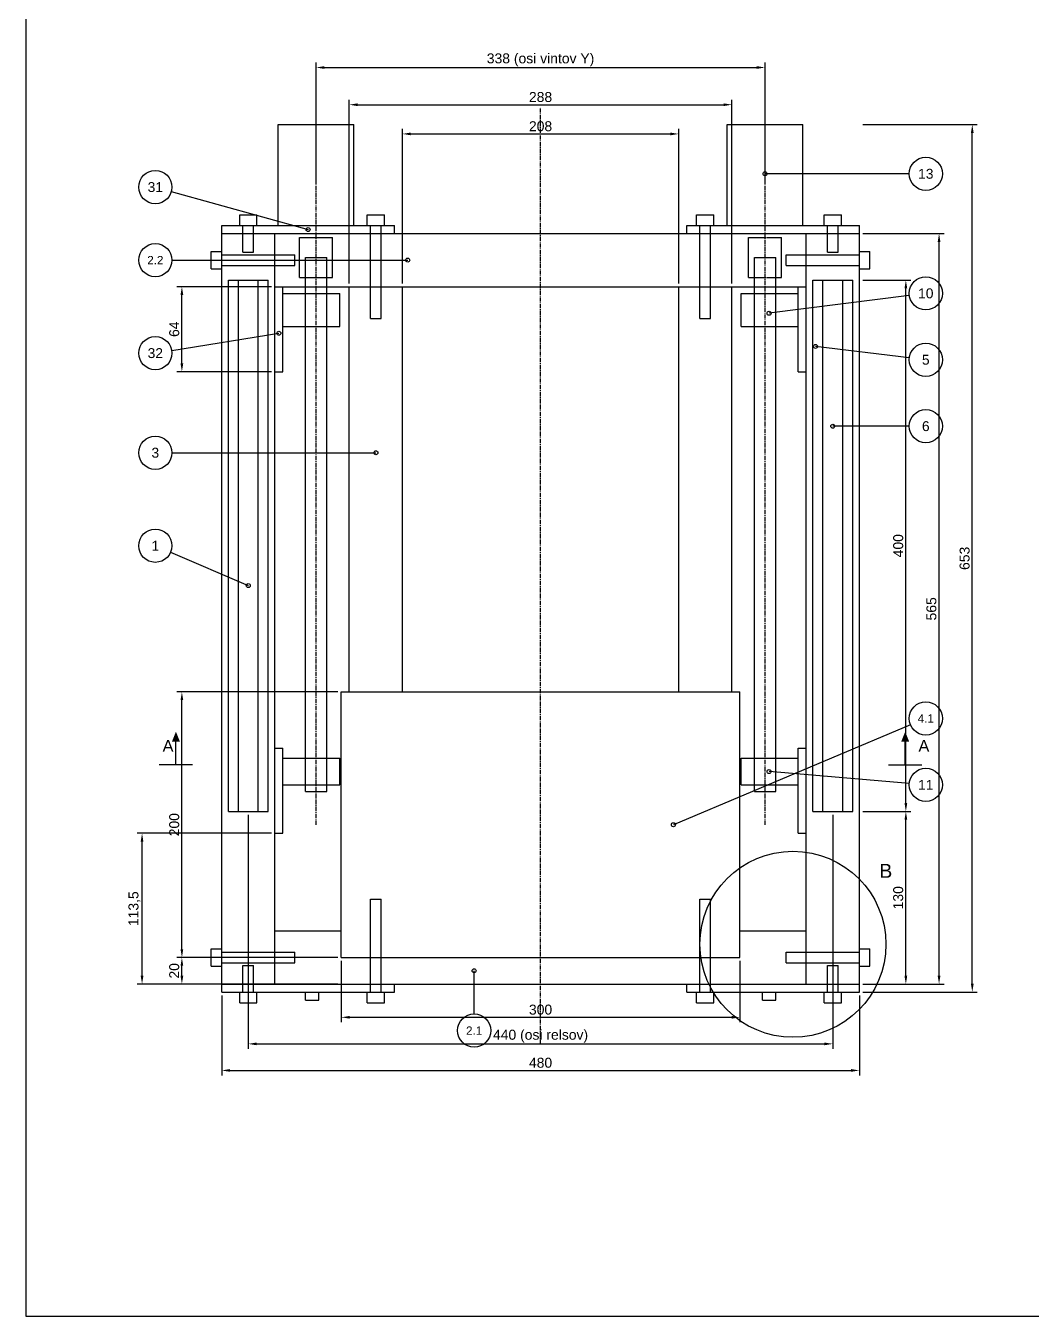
# Model space of a CAD drawing. Header units: millimetres. Extents: x 20 to 1736, y 5 to 589.
# Drawn here: x 20 to 323, y 5 to 393.6 of the extents above; entities that cross this region are included whole.
import ezdxf
from ezdxf.enums import TextEntityAlignment as Align

# ---------------------------------------------------------------- set-up
doc = ezdxf.new("R2010")
doc.units = ezdxf.units.MM
doc.header["$LTSCALE"] = 0.4
doc.linetypes.add('CENTER', pattern=[5.08, 3.175, -0.635, 0.635, -0.635])
doc.linetypes.add('DASHED', pattern=[1.524, 1.27, -0.254])
for name, color, linetype in [('Krepezh', 6, 'CONTINUOUS'), ('Nevidimye', 8, 'DASHED'), ('Osevye', 8, 'CENTER'), ('Privod', 134, 'CONTINUOUS'), ('Rama', 7, 'CONTINUOUS'), ('Ramka', 7, 'CONTINUOUS'), ('Razmery', 8, 'CONTINUOUS'), ('Relsy', 5, 'CONTINUOUS'), ('SHVP', 1, 'CONTINUOUS'), ('Stol', 34, 'CONTINUOUS'), ('Tekst', 7, 'CONTINUOUS'), ('Tonkie', 8, 'CONTINUOUS'), ('Uzly', 94, 'CONTINUOUS')]:
    doc.layers.add(name, color=color, linetype=linetype)
doc.styles.add('CHERT', font='arial.ttf')
doc.dimstyles.new('T1', dxfattribs={"dimtxt": 3, "dimasz": 2.5, "dimexe": 1.5, "dimexo": 1, "dimgap": 0.8, "dimtad": 1, "dimtxsty": 'CHERT', "dimcen": 2.5, "dimazin": 3, "dimtfac": 1, "dimtmove": 0, "dimatfit": 3})

msp = doc.modelspace()

# ---------------------------------------------------------------- linework, layer by layer
at = {"layer": 'Krepezh'}
for p, q in [((84.4, 336.6), (89.6, 336.6)), ((84.4, 333.4), (84.4, 336.6)), ((84.4, 336.6), (89.6, 336.6)), ((84.4, 333.4), (84.4, 336.6)), ((89.6, 333.4), (89.6, 336.6)), ((89.6, 333.4), (89.6, 336.6)), ((122.8, 336.6), (128, 336.6)), ((122.8, 333.4), (122.8, 336.6)), ((122.8, 336.6), (128, 336.6)), ((122.8, 333.4), (122.8, 336.6)), ((128, 333.4), (128, 336.6)), ((128, 333.4), (128, 336.6)), ((222, 336.6), (227.2, 336.6)), ((222, 333.4), (222, 336.6)), ((222, 336.6), (227.2, 336.6)), ((222, 333.4), (222, 336.6)), ((227.2, 333.4), (227.2, 336.6)), ((227.2, 333.4), (227.2, 336.6)), ((260.4, 336.6), (265.6, 336.6)), ((260.4, 333.4), (260.4, 336.6)), ((260.4, 336.6), (265.6, 336.6)), ((260.4, 333.4), (260.4, 336.6)), ((265.6, 333.4), (265.6, 336.6)), ((265.6, 333.4), (265.6, 336.6)), ((84.4, 333.4), (89.6, 333.4)), ((84.4, 333.4), (89.6, 333.4)), ((85.4, 333.4), (88.6, 333.4)), ((85.4, 333.4), (88.6, 333.4)), ((122.8, 333.4), (128, 333.4)), ((122.8, 333.4), (128, 333.4)), ((123.8, 333.4), (127, 333.4)), ((123.8, 333.4), (127, 333.4)), ((222, 333.4), (227.2, 333.4)), ((222, 333.4), (227.2, 333.4)), ((223, 333.4), (226.2, 333.4)), ((223, 333.4), (226.2, 333.4)), ((260.4, 333.4), (265.6, 333.4)), ((260.4, 333.4), (265.6, 333.4)), ((261.4, 333.4), (264.6, 333.4)), ((261.4, 333.4), (264.6, 333.4)), ((75.8, 325.6), (79, 325.6)), ((75.8, 320.4), (75.8, 325.6)), ((75.8, 325.6), (79, 325.6)), ((75.8, 320.4), (75.8, 325.6)), ((79, 320.4), (79, 325.6)), ((79, 320.4), (79, 325.6)), ((79, 321.4), (79, 324.6)), ((79, 321.4), (79, 324.6)), ((271, 325.6), (274.2, 325.6)), ((271, 320.4), (271, 325.6)), ((271, 325.6), (274.2, 325.6)), ((271, 320.4), (271, 325.6)), ((271, 321.4), (271, 324.6)), ((271, 321.4), (271, 324.6)), ((274.2, 320.4), (274.2, 325.6)), ((274.2, 320.4), (274.2, 325.6)), ((75.8, 320.4), (79, 320.4)), ((75.8, 320.4), (79, 320.4)), ((271, 320.4), (274.2, 320.4)), ((271, 320.4), (274.2, 320.4)), ((75.8, 115.6), (79, 115.6)), ((75.8, 110.4), (75.8, 115.6)), ((75.8, 115.6), (79, 115.6)), ((75.8, 110.4), (75.8, 115.6)), ((79, 110.4), (79, 115.6)), ((79, 110.4), (79, 115.6)), ((79, 111.4), (79, 114.6)), ((79, 111.4), (79, 114.6)), ((271, 115.6), (274.2, 115.6)), ((271, 110.4), (271, 115.6)), ((271, 115.6), (274.2, 115.6)), ((271, 110.4), (271, 115.6)), ((271, 111.4), (271, 114.6)), ((271, 111.4), (271, 114.6)), ((274.2, 110.4), (274.2, 115.6)), ((274.2, 110.4), (274.2, 115.6)), ((75.8, 110.4), (79, 110.4)), ((75.8, 110.4), (79, 110.4)), ((271, 110.4), (274.2, 110.4)), ((271, 110.4), (274.2, 110.4)), ((84.4, 102.6), (89.6, 102.6)), ((84.4, 99.4), (84.4, 102.6)), ((84.4, 102.6), (89.6, 102.6)), ((84.4, 99.4), (84.4, 102.6)), ((85.4, 102.6), (88.6, 102.6)), ((85.4, 102.6), (88.6, 102.6)), ((89.6, 99.4), (89.6, 102.6)), ((89.6, 99.4), (89.6, 102.6)), ((104.2, 102.6), (108.2, 102.6)), ((104.2, 100.2), (104.2, 102.6)), ((104.2, 102.6), (108.2, 102.6)), ((104.2, 100.2), (104.2, 102.6)), ((108.2, 100.2), (108.2, 102.6)), ((108.2, 100.2), (108.2, 102.6)), ((122.8, 102.6), (128, 102.6)), ((122.8, 99.4), (122.8, 102.6)), ((122.8, 102.6), (128, 102.6)), ((122.8, 99.4), (122.8, 102.6)), ((123.8, 102.6), (127, 102.6)), ((123.8, 102.6), (127, 102.6)), ((128, 99.4), (128, 102.6)), ((128, 99.4), (128, 102.6)), ((222, 102.6), (227.2, 102.6)), ((222, 99.4), (222, 102.6)), ((222, 102.6), (227.2, 102.6)), ((222, 99.4), (222, 102.6)), ((223, 102.6), (226.2, 102.6)), ((223, 102.6), (226.2, 102.6)), ((227.2, 99.4), (227.2, 102.6)), ((227.2, 99.4), (227.2, 102.6)), ((241.8, 102.6), (245.8, 102.6)), ((241.8, 100.2), (241.8, 102.6)), ((241.8, 102.6), (245.8, 102.6)), ((241.8, 100.2), (241.8, 102.6)), ((245.8, 100.2), (245.8, 102.6)), ((245.8, 100.2), (245.8, 102.6)), ((260.4, 102.6), (265.6, 102.6)), ((260.4, 99.4), (260.4, 102.6)), ((260.4, 102.6), (265.6, 102.6)), ((260.4, 99.4), (260.4, 102.6)), ((261.4, 102.6), (264.6, 102.6)), ((261.4, 102.6), (264.6, 102.6)), ((265.6, 99.4), (265.6, 102.6)), ((265.6, 99.4), (265.6, 102.6)), ((84.4, 99.4), (89.6, 99.4)), ((84.4, 99.4), (89.6, 99.4)), ((104.2, 100.2), (108.2, 100.2)), ((104.2, 100.2), (108.2, 100.2)), ((122.8, 99.4), (128, 99.4)), ((122.8, 99.4), (128, 99.4)), ((222, 99.4), (227.2, 99.4)), ((222, 99.4), (227.2, 99.4)), ((241.8, 100.2), (245.8, 100.2)), ((241.8, 100.2), (245.8, 100.2)), ((260.4, 99.4), (265.6, 99.4)), ((260.4, 99.4), (265.6, 99.4))]:
    msp.add_line(p, q, dxfattribs=at)
at = {"layer": 'Nevidimye'}
for p, q in [((85.4, 325.4), (85.4, 333.4)), ((85.4, 325.4), (85.4, 333.4)), ((88.6, 325.4), (88.6, 333.4)), ((88.6, 325.4), (88.6, 333.4)), ((123.8, 305.4), (123.8, 333.4)), ((123.8, 305.4), (123.8, 333.4)), ((127, 305.4), (127, 333.4)), ((127, 305.4), (127, 333.4)), ((223, 305.4), (223, 333.4)), ((223, 305.4), (223, 333.4)), ((226.2, 305.4), (226.2, 333.4)), ((226.2, 305.4), (226.2, 333.4)), ((261.4, 325.4), (261.4, 333.4)), ((261.4, 325.4), (261.4, 333.4)), ((264.6, 325.4), (264.6, 333.4)), ((264.6, 325.4), (264.6, 333.4)), ((102.4, 329.8), (112.4, 329.8)), ((102.4, 317.8), (102.4, 329.8)), ((112.4, 317.8), (112.4, 329.8)), ((237.6, 329.8), (247.6, 329.8)), ((237.6, 317.8), (237.6, 329.8)), ((247.6, 317.8), (247.6, 329.8)), ((79, 324.6), (101, 324.6)), ((79, 324.6), (101, 324.6)), ((85.4, 325.4), (88.6, 325.4)), ((85.4, 325.4), (88.6, 325.4)), ((101, 321.4), (101, 324.6)), ((101, 321.4), (101, 324.6)), ((104.2, 323.8), (110.6, 323.8)), ((104.2, 315), (104.2, 323.8)), ((110.6, 315), (110.6, 323.8)), ((239.4, 323.8), (245.8, 323.8)), ((239.4, 315), (239.4, 323.8)), ((245.8, 315), (245.8, 323.8)), ((249, 324.6), (271, 324.6)), ((249, 321.4), (249, 324.6)), ((249, 324.6), (271, 324.6)), ((249, 321.4), (249, 324.6)), ((261.4, 325.4), (264.6, 325.4)), ((261.4, 325.4), (264.6, 325.4)), ((79, 321.4), (101, 321.4)), ((79, 321.4), (101, 321.4)), ((249, 321.4), (271, 321.4)), ((249, 321.4), (271, 321.4)), ((102.4, 317.8), (112.4, 317.8)), ((237.6, 317.8), (247.6, 317.8)), ((104.2, 303), (104.2, 313)), ((110.6, 303), (110.6, 313)), ((239.4, 303), (239.4, 313)), ((245.8, 303), (245.8, 313)), ((123.8, 305.4), (127, 305.4)), ((123.8, 305.4), (127, 305.4)), ((223, 305.4), (226.2, 305.4)), ((223, 305.4), (226.2, 305.4)), ((104.2, 165), (104.2, 173)), ((110.6, 165), (110.6, 173)), ((239.4, 165), (239.4, 173)), ((245.8, 165), (245.8, 173)), ((123.8, 130.6), (127, 130.6)), ((123.8, 102.6), (123.8, 130.6)), ((123.8, 130.6), (127, 130.6)), ((123.8, 102.6), (123.8, 130.6)), ((127, 102.6), (127, 130.6)), ((127, 102.6), (127, 130.6)), ((223, 130.6), (226.2, 130.6)), ((223, 102.6), (223, 130.6)), ((223, 130.6), (226.2, 130.6)), ((223, 102.6), (223, 130.6)), ((226.2, 102.6), (226.2, 130.6)), ((226.2, 102.6), (226.2, 130.6)), ((79, 114.6), (101, 114.6)), ((79, 114.6), (101, 114.6)), ((101, 111.4), (101, 114.6)), ((101, 111.4), (101, 114.6)), ((249, 114.6), (271, 114.6)), ((249, 111.4), (249, 114.6)), ((249, 114.6), (271, 114.6)), ((249, 111.4), (249, 114.6)), ((79, 111.4), (101, 111.4)), ((79, 111.4), (101, 111.4)), ((85.4, 110.6), (88.6, 110.6)), ((85.4, 102.6), (85.4, 110.6)), ((85.4, 110.6), (88.6, 110.6)), ((85.4, 102.6), (85.4, 110.6)), ((88.6, 102.6), (88.6, 110.6)), ((88.6, 102.6), (88.6, 110.6)), ((249, 111.4), (271, 111.4)), ((249, 111.4), (271, 111.4)), ((261.4, 110.6), (264.6, 110.6)), ((261.4, 102.6), (261.4, 110.6)), ((261.4, 110.6), (264.6, 110.6)), ((261.4, 102.6), (261.4, 110.6)), ((264.6, 102.6), (264.6, 110.6)), ((264.6, 102.6), (264.6, 110.6))]:
    msp.add_line(p, q, dxfattribs=at)
at = {"layer": 'Osevye'}
for p, q in [((107.4, 153), (107.4, 369)), ((175, 87), (175, 369)), ((242.6, 153), (242.6, 369))]:
    msp.add_line(p, q, dxfattribs=at)
at = {"layer": 'Privod'}
for p, q in [((96, 363.8), (118.8, 363.8)), ((96, 333.4), (96, 363.8)), ((118.8, 333.4), (118.8, 363.8)), ((231.2, 363.8), (254, 363.8)), ((231.2, 333.4), (231.2, 363.8)), ((254, 333.4), (254, 363.8)), ((96, 333.4), (118.8, 333.4)), ((231.2, 333.4), (254, 333.4))]:
    msp.add_line(p, q, dxfattribs=at)
at = {"layer": 'Rama'}
for p, q in [((79, 331), (95, 331)), ((79, 105), (79, 331)), ((95, 105), (95, 331)), ((95, 331), (255, 331)), ((95, 315), (95, 331)), ((255, 331), (271, 331)), ((255, 105), (255, 331)), ((255, 315), (255, 331)), ((271, 105), (271, 331)), ((95, 315), (255, 315)), ((117.4, 315), (133.4, 315)), ((117.4, 193), (117.4, 315)), ((133.4, 193), (133.4, 315)), ((216.6, 315), (232.6, 315)), ((216.6, 193), (216.6, 315)), ((232.6, 193), (232.6, 315)), ((65.2, 171), (65.2, 178)), ((284.8, 171), (284.8, 178)), ((70.2, 171), (60.2, 171)), ((279.8, 171), (289.8, 171)), ((95, 121), (115, 121)), ((95, 105), (95, 121)), ((235, 121), (255, 121)), ((255, 105), (255, 121)), ((79, 105), (95, 105)), ((95, 105), (255, 105)), ((255, 105), (271, 105))]:
    msp.add_line(p, q, dxfattribs=at)
for points in [[(64, 178), (66.4, 178), (65.2, 181)], [(283.6, 178), (286, 178), (284.8, 181)]]:
    msp.add_solid(points, dxfattribs=at)
at = {"layer": 'Ramka'}
for p, q in [((20, 589), (20, 5)), ((20, 5), (836, 5))]:
    msp.add_line(p, q, dxfattribs=at)
at = {"layer": 'Relsy'}
for p, q in [((81, 317), (93, 317)), ((81, 157), (81, 317)), ((84, 317), (90, 317)), ((84, 157), (84, 317)), ((90, 157), (90, 317)), ((93, 157), (93, 317)), ((257, 317), (269, 317)), ((257, 157), (257, 317)), ((260, 317), (266, 317)), ((260, 157), (260, 317)), ((266, 157), (266, 317)), ((269, 157), (269, 317)), ((81, 157), (93, 157)), ((84, 157), (90, 157)), ((257, 157), (269, 157)), ((260, 157), (266, 157))]:
    msp.add_line(p, q, dxfattribs=at)
at = {"layer": 'SHVP'}
for p, q in [((104.2, 313), (104.2, 315)), ((110.6, 313), (110.6, 315)), ((239.4, 313), (239.4, 315)), ((245.8, 313), (245.8, 315)), ((104.2, 173), (104.2, 303)), ((110.6, 173), (110.6, 303)), ((239.4, 173), (239.4, 303)), ((245.8, 173), (245.8, 303)), ((104.2, 163), (104.2, 165)), ((110.6, 163), (110.6, 165)), ((239.4, 163), (239.4, 165)), ((245.8, 163), (245.8, 165)), ((104.2, 163), (110.6, 163)), ((239.4, 163), (245.8, 163))]:
    msp.add_line(p, q, dxfattribs=at)
at = {"layer": 'Stol'}
for p, q in [((115, 193), (235, 193)), ((115, 113), (115, 193)), ((115, 193), (235, 193)), ((115, 113), (115, 193)), ((115, 193), (235, 193)), ((115, 113), (115, 193)), ((235, 113), (235, 193)), ((235, 113), (235, 193)), ((235, 113), (235, 193)), ((115, 113), (235, 113)), ((115, 113), (235, 113)), ((115, 113), (235, 113))]:
    msp.add_line(p, q, dxfattribs=at)
at = {"layer": 'Tekst'}
for p, q in [((286, 349), (242.6, 349)), ((63.817, 343.6596), (105, 332.2)), ((64, 323), (135, 323)), ((286.0399, 312.3695), (243.8, 307)), ((63.9362, 295.7962), (96.2, 301)), ((286.0359, 293.5981), (257.8, 297)), ((286, 273), (263, 273)), ((64, 265), (125.4, 265)), ((63.5957, 235.0304), (87, 225)), ((286.3918, 183.0597), (215, 153)), ((286.0179, 165.4222), (243.8, 169)), ((155, 96), (155, 109))]:
    msp.add_line(p, q, dxfattribs=at)
for centre, radius in [((291, 349), 5), ((59, 345), 5), ((242.6, 349), 0.6), ((105, 332.2), 0.6), ((59, 323), 5), ((135, 323), 0.6), ((291, 313), 5), ((243.8, 307), 0.6), ((59, 295), 5), ((96.2, 301), 0.6), ((257.8, 297), 0.6), ((291, 293), 5), ((291, 273), 5), ((263, 273), 0.6), ((59, 265), 5), ((125.4, 265), 0.6), ((59, 237), 5), ((87, 225), 0.6), ((291, 185), 5), ((243.8, 169), 0.6), ((291, 165), 5), ((215, 153), 0.6), ((155, 109), 0.6), ((155, 91), 5)]:
    msp.add_circle(centre, radius, dxfattribs=at)
at = {"layer": 'Tonkie'}
msp.add_circle((251, 117), 28, dxfattribs=at)
at = {"layer": 'Uzly'}
for p, q in [((79, 333.4), (131, 333.4)), ((79, 331), (79, 333.4)), ((79, 331), (131, 331)), ((131, 331), (131, 333.4)), ((219, 333.4), (271, 333.4)), ((219, 331), (219, 333.4)), ((219, 331), (271, 331)), ((271, 331), (271, 333.4)), ((95, 315), (97.4, 315)), ((95, 289.4), (95, 315)), ((97.4, 289.4), (97.4, 315)), ((252.6, 315), (255, 315)), ((252.6, 289.4), (252.6, 315)), ((255, 289.4), (255, 315)), ((97.4, 313), (114.6, 313)), ((97.4, 303), (97.4, 313)), ((114.6, 303), (114.6, 313)), ((235.4, 313), (252.6, 313)), ((235.4, 303), (235.4, 313)), ((252.6, 303), (252.6, 313)), ((97.4, 303), (114.6, 303)), ((235.4, 303), (252.6, 303)), ((95, 289.4), (97.4, 289.4)), ((252.6, 289.4), (255, 289.4)), ((95, 176), (97.4, 176)), ((95, 150.4), (95, 176)), ((97.4, 150.4), (97.4, 176)), ((252.6, 176), (255, 176)), ((252.6, 150.4), (252.6, 176)), ((255, 150.4), (255, 176)), ((97.4, 173), (114.6, 173)), ((97.4, 165), (97.4, 173)), ((114.6, 165), (114.6, 173)), ((235.4, 173), (252.6, 173)), ((235.4, 165), (235.4, 173)), ((252.6, 165), (252.6, 173)), ((97.4, 165), (114.6, 165)), ((235.4, 165), (252.6, 165)), ((95, 150.4), (97.4, 150.4)), ((252.6, 150.4), (255, 150.4)), ((79, 105), (131, 105)), ((79, 102.6), (79, 105)), ((131, 102.6), (131, 105)), ((219, 105), (271, 105)), ((219, 102.6), (219, 105)), ((271, 102.6), (271, 105)), ((79, 102.6), (131, 102.6)), ((219, 102.6), (271, 102.6))]:
    msp.add_line(p, q, dxfattribs=at)

# ---------------------------------------------------------------- texts
at = {"layer": 'Tekst', "style": 'CHERT'}
for s, height, p in [('13', 2.975, (291, 349)), ('31', 2.975, (59, 345)), ('2.2', 2.5, (59, 323)), ('10', 2.975, (291, 313)), ('32', 2.975, (59, 295)), ('5', 2.975, (291, 293)), ('6', 2.975, (291, 273)), ('3', 2.975, (59, 265)), ('1', 2.975, (59, 237)), ('4.1', 2.5, (291, 185)), ('11', 2.975, (291, 165)), ('2.1', 2.5, (155, 91))]:
    msp.add_text(s, height=height, dxfattribs=at).set_placement(p, align=Align.MIDDLE_CENTER)
for s, height, p in [('A', 3.5, (61.2, 175)), ('A', 3.5, (288.8, 175)), ('B', 4.2, (277, 137))]:
    msp.add_text(s, height=height, dxfattribs=at).set_placement(p)

# ---------------------------------------------------------------- dimensions: what is measured, and where the dimension line sits
at = {"layer": 'Razmery'}
for base, p1, p2, text in [((107.4, 381), (107.4, 345), (242.6, 345), '338 (osi vintov Y)'), ((117.4, 369.8), (117.4, 315), (232.6, 315), '288'), ((133.4, 361), (133.4, 315), (216.6, 315), '208'), ((87, 87), (87, 157), (263, 157), '440 (osi relsov)'), ((115, 95), (115, 113), (235, 113), '300'), ((79, 79), (79, 102.6), (271, 102.6), '480')]:
    msp.add_linear_dim(base=base, p1=p1, p2=p2, text=text, dimstyle='T1', override={"dimlfac": 2.5}, dxfattribs=at).render()
for base, p1, p2, text in [((305, 102.6), (271, 102.6), (271, 363.8), '653'), ((295, 105), (271, 105), (271, 331), '565'), ((67, 289.4), (95, 289.4), (95, 315), '64'), ((285, 157), (271, 157), (271, 317), '400'), ((67, 113), (115, 113), (115, 193), '200'), ((285, 105), (271, 105), (271, 157), '130'), ((55, 105), (95, 105), (95, 150.4), '113,5'), ((67, 105), (115, 105), (115, 113), '20')]:
    msp.add_linear_dim(base=base, p1=p1, p2=p2, angle=90, text=text, dimstyle='T1', override={"dimlfac": 2.5}, dxfattribs=at).render()

doc.saveas('drawing.dxf')
